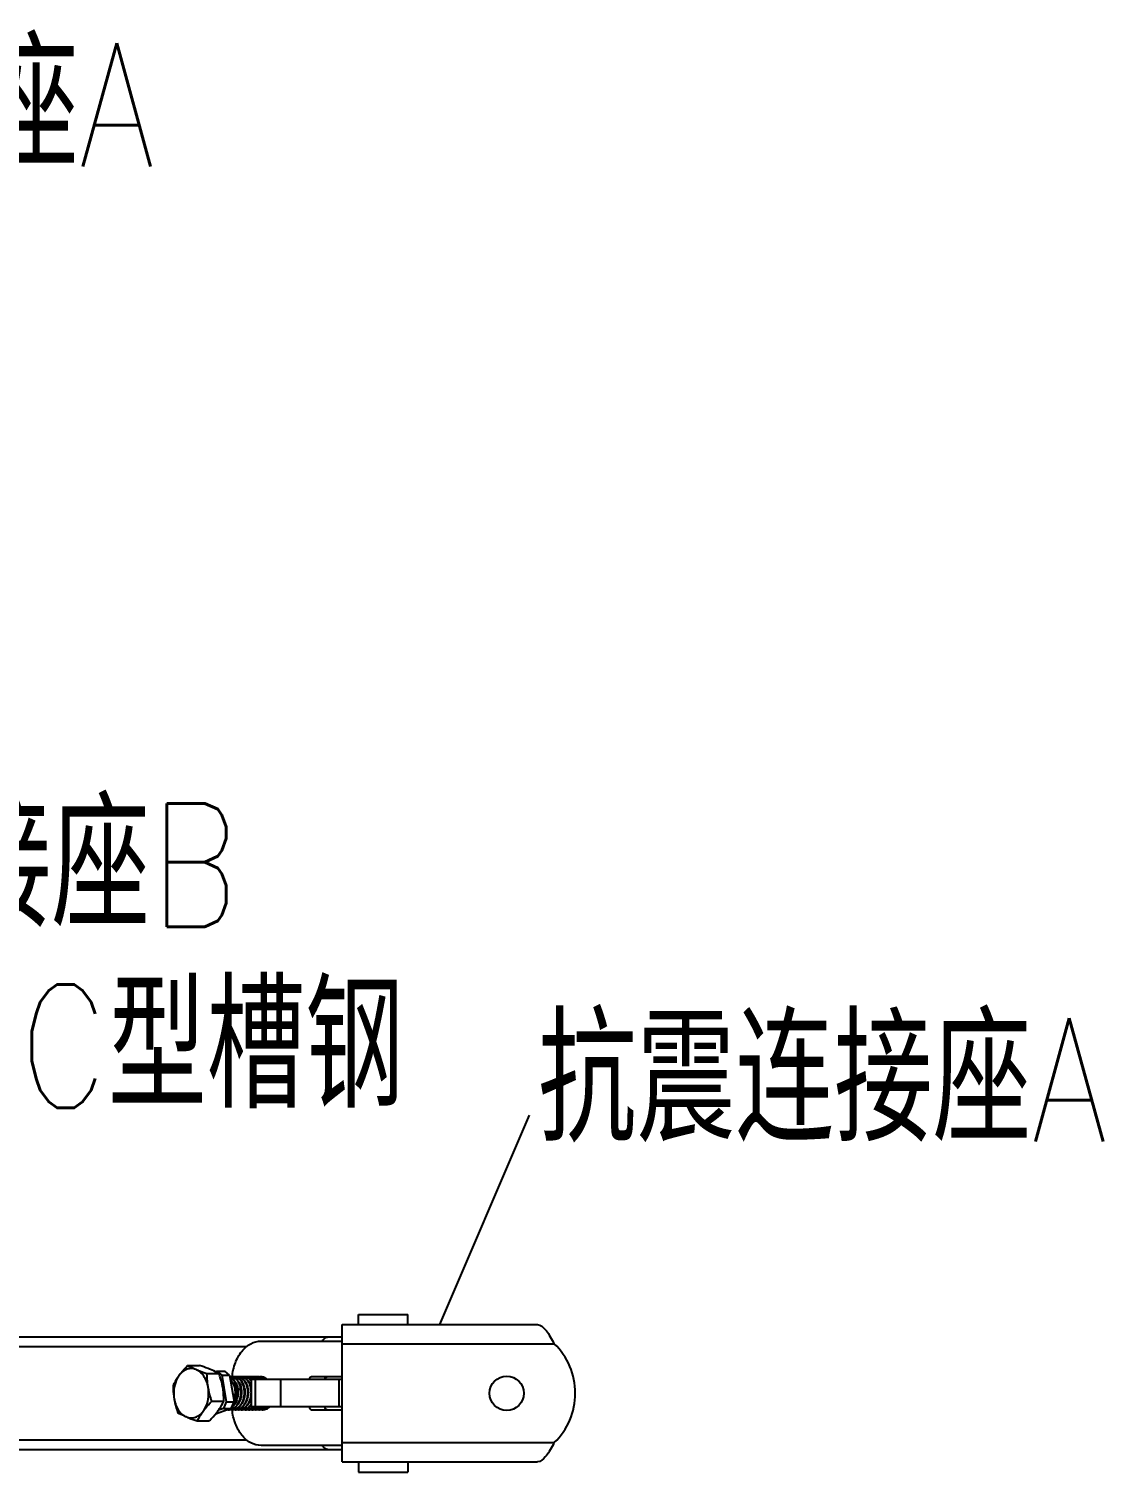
# Model space of a CAD drawing. Extents: x 27938 to 1507990, y 110129 to 923079.
# Drawn here: x 646507 to 649991, y 358321 to 363000 of the extents above; entities that cross this region are included whole.
import ezdxf

# ---------------------------------------------------------------- set-up
doc = ezdxf.new("R2010")
doc.units = 0
doc.header["$LTSCALE"] = 1000
doc.header["$MEASUREMENT"] = 0
doc.layers.add('W_DIM', color=4, linetype='Continuous')
doc.styles.get("Standard").update_dxf_attribs({"font": 'gbenor.shx', "bigfont": 'gbcbig.shx'})
doc.styles.add('wwp100', font='txt.shx', dxfattribs={"width": 0.7, "height": 400, "bigfont": 'hztxt.shx'})
doc.dimstyles.get("Standard").update_dxf_attribs({"dimtxt": 0.18, "dimasz": 0.18, "dimexe": 0.18, "dimexo": 0.0625, "dimgap": 0.09, "dimtad": 0, "dimtih": 1, "dimtoh": 1, "dimdec": 4, "dimzin": 0, "dimdsep": 46, "dimtxsty": 'Standard', "dimcen": 0.09, "dimadec": 0, "dimazin": 0, "dimtfac": 1, "dimtdec": 4, "dimtofl": 0, "dimtmove": 0, "dimatfit": 3, "dimfxl": 1, "dimtolj": 1, "dimtzin": 0, "dimarcsym": 0})

msp = doc.modelspace()

# ---------------------------------------------------------------- linework, layer by layer
at = {"linetype": 'Continuous'}
for p, q in [((647522.8, 358353.9), (647522.8, 358798.8)), ((647522.8, 358798.8), (648156.5, 358798.8)), ((647576.2, 358798.8), (647576.2, 358832.2)), ((647736.3, 358798.8), (647736.3, 358832.2)), ((644571.4, 358758.8), (647522.8, 358758.8)), ((647259.9, 358745.4), (647522.8, 358745.4)), ((644703.4, 358727.6), (647212.8, 358727.6)), ((647522.8, 358736.5), (648211, 358736.5)), ((647021.8, 358666.1), (647060.8, 358666.1)), ((647084.6, 358640.5), (647123.6, 358640.5)), ((647112.4, 358646.1), (647117, 358647.7)), ((647117, 358647.7), (647132.2, 358634.7)), ((647117, 358647.7), (647142.1, 358647.7)), ((647132.2, 358634.7), (647147.3, 358548.4)), ((647132.2, 358634.7), (647157.4, 358634.7)), ((647157.4, 358634.7), (647142.1, 358647.7)), ((647157.4, 358634.7), (647172.5, 358548.4)), ((647228, 358620.8), (647228, 358531.9)), ((647522.8, 358620.8), (647228, 358620.8)), ((647241, 358620.8), (647241, 358531.9)), ((647323.3, 358620.8), (647323.3, 358531.9)), ((647522.8, 358629.7), (647423.5, 358629.7)), ((647512, 358620.8), (647512, 358531.9)), ((647194.1, 358590.7), (647184.9, 358588.4)), ((647100.3, 358550.7), (647139.3, 358550.7)), ((647163.3, 358526.8), (647112.3, 358509)), ((647138.1, 358526.8), (647121.5, 358521)), ((647147.3, 358548.4), (647138.1, 358526.8)), ((647138.1, 358526.8), (647163.3, 358526.8)), ((647147.3, 358548.4), (647172.5, 358548.4)), ((647163.3, 358526.8), (647172.5, 358548.4)), ((647522.8, 358531.9), (647228, 358531.9)), ((647423.5, 358523), (647522.8, 358523)), ((647053.2, 358486.6), (647092.2, 358486.6)), ((644703.4, 358425.1), (647212.8, 358425.1)), ((647522.8, 358416.2), (648211, 358416.2)), ((644571.4, 358394), (647522.8, 358394)), ((647522.8, 358407.3), (647259.9, 358407.3)), ((647522.8, 358353.9), (648156.5, 358353.9)), ((647576.2, 358353.9), (647576.2, 358320.6)), ((647736.3, 358353.9), (647736.3, 358320.6))]:
    msp.add_line(p, q, dxfattribs=at)
for p, q in [((647576.2, 358832.2), (647736.3, 358832.2)), ((647576.2, 358320.6), (647736.3, 358320.6))]:
    msp.add_line(p, q)
msp.add_circle((648056.6, 358576.4), 55.6, dxfattribs=at)
for centre, radius, start, end in [((647898.3, 358570.2), 354.2, 27.9978, 29.2622), ((648056.6, 358576.4), 222.4, 313.9455, 46.0545), ((647160, 358605.4), 24.3, 86.7845, 94.2112), ((647171.1, 358605.2), 24.6, 90.0498, 101.0645), ((647171.1, 358605.4), 24.3, 86.7743, 90.0077), ((647182.1, 358605.2), 24.5, 90.0384, 101.0179), ((647182.1, 358605.4), 24.3, 86.7856, 89.9966), ((647193.1, 358605.2), 24.5, 90.049, 100.9954), ((647193.1, 358605.4), 24.3, 86.7801, 90.0075), ((647204.1, 358605.2), 24.6, 90.0437, 101.062), ((647204.1, 358605.4), 24.3, 86.7795, 90.0015), ((647215.1, 358605.2), 24.5, 90.0437, 101.0051), ((647215.1, 358605.4), 24.3, 86.7867, 90.0021), ((647226.1, 358605.2), 24.5, 90.0497, 101.0016), ((647198.7, 358594.1), 37.7, 42.2645, 48.752), ((647226.1, 358605.4), 24.3, 86.7769, 90.0081), ((647196.2, 358591.7), 41.1, 39.2284, 42.3075), ((647237.1, 358605.2), 24.6, 90.0405, 101.0531), ((647210.5, 358594.9), 36.6, 45.4702, 48.7951), ((647237.1, 358605.4), 24.3, 86.785, 89.9983), ((647248.1, 358605.2), 24.5, 90.049, 100.9977), ((647221.5, 358594.9), 36.6, 45.4659, 48.8093), ((647248.1, 358605.4), 24.3, 86.7894, 90.0075), ((647259.2, 358605.2), 24.6, 90.0526, 101.0446), ((647232.5, 358594.9), 36.6, 45.4871, 48.7938), ((647259.1, 358605.4), 24.3, 86.7735, 90.0108), ((647243.5, 358594.9), 36.6, 45.4665, 48.8015), ((647113.8, 358579.2), 71.7, 7.4386, 9.2614), ((647127.1, 358579.4), 58.5, 10.5055, 11.18), ((647126.5, 358579.3), 59.1, 8.9052, 10.5042), ((647148.2, 358579.2), 59.4, 9.0333, 9.9567), ((647144.5, 358578.8), 63.2, 352.211, 352.5185), ((647159.5, 358579.3), 59.1, 8.9818, 11.0323), ((647154.4, 358552.4), 29.4, 266.5315, 270.0065), ((647154.4, 358552.4), 29.4, 270.0081, 272.8567), ((647154.4, 358552.4), 29.4, 272.8574, 275.2194), ((647165.6, 358552.5), 29.5, 260.1078, 269.9722), ((647153.9, 358554.7), 31.8, 288.4202, 290.7394), ((647155.5, 358554), 31.1, 285.8298, 288.459), ((647165.5, 358552.2), 29.2, 269.9973, 272.6949), ((647176.6, 358552.5), 29.5, 260.0711, 269.9827), ((647165, 358554.6), 31.7, 288.4602, 290.6746), ((647166.6, 358554.1), 31.1, 285.9611, 288.4587), ((647176.6, 358552.2), 29.2, 270.008, 272.693), ((647176.6, 358552.3), 29.3, 272.6938, 275.2451), ((647187.6, 358552.5), 29.5, 260.1504, 269.9814), ((647176, 358554.6), 31.7, 288.4602, 290.6754), ((647177.6, 358554.1), 31.1, 285.9619, 288.4587), ((647187.6, 358552.2), 29.2, 270.0063, 272.6857), ((647198.6, 358552.4), 29.5, 260.395, 269.9755), ((647187, 358554.6), 31.7, 288.4602, 290.6741), ((647188.6, 358554), 31.1, 285.9641, 288.119), ((647188.5, 358554.2), 31.3, 288.117, 288.456), ((647198.6, 358552.2), 29.2, 270.0004, 272.6959), ((647209.6, 358552.5), 29.5, 260.0747, 269.9827), ((647198, 358554.6), 31.7, 288.4603, 290.6749), ((647199.6, 358554.1), 31.1, 285.9612, 288.4587), ((647209.6, 358552.2), 29.2, 270.008, 272.6878), ((647209.6, 358552.3), 29.3, 272.6886, 275.2518), ((647220.6, 358552.5), 29.5, 260.141, 269.976), ((647209, 358554.6), 31.7, 288.4602, 290.6747), ((647210.6, 358554.1), 31.1, 285.9616, 288.4587), ((647220.6, 358552.2), 29.2, 270.0011, 272.692), ((647231.6, 358552.5), 29.5, 260.0816, 269.9797), ((647204.5, 358562.2), 40.6, 307.6353, 311.5837), ((647220, 358554.6), 31.7, 288.4602, 290.6743), ((647221.6, 358554.1), 31.1, 285.9612, 288.4587), ((647231.6, 358552.2), 29.2, 270.005, 272.6978), ((647231.6, 358552.3), 29.3, 272.6985, 275.2581), ((647242.6, 358552.5), 29.5, 260.1633, 269.9862), ((647231.1, 358554.6), 31.7, 288.4603, 290.6751), ((647232.6, 358554.1), 31.1, 285.9624, 288.4588), ((647215.1, 358562.7), 41.3, 309.969, 311.5624), ((647216.7, 358562.4), 40.8, 308.3867, 311.6033), ((647242.6, 358552.2), 29.2, 270.011, 272.6839), ((647253.6, 358552.5), 29.5, 260.1241, 269.9724), ((647242.1, 358554.6), 31.7, 288.4602, 290.6742), ((647243.6, 358554.1), 31.1, 285.9615, 288.4587), ((647253.6, 358552.2), 29.2, 269.9975, 272.695), ((647264.7, 358552.5), 29.5, 260.0725, 269.9827), ((647253.1, 358554.6), 31.7, 288.4602, 290.6744), ((647254.6, 358554.1), 31.1, 285.9611, 288.4587), ((647264.6, 358552.2), 29.2, 270.008, 272.6973), ((647264.6, 358552.3), 29.3, 272.6981, 275.2477), ((647264.1, 358554.6), 31.7, 288.4603, 290.6754), ((647265.6, 358554.1), 31.1, 285.9619, 288.4588), ((647258.8, 358563), 41.7, 311.2696, 311.5925), ((647260.5, 358562.7), 41.2, 309.7045, 311.528), ((647898.3, 358582.5), 354.2, 330.7378, 332.0022)]:
    msp.add_arc(centre, radius, start, end, dxfattribs=at)
for points, knots in [([(648156.5, 358798.8), (648166.5, 358798.8), (648181.5, 358785.1), (648195.3, 358764.4), (648203.2, 358750.7), (648207.3, 358743.4)], [0, 0, 0, 0, 0.388881, 0.673899, 1, 1, 1, 1]), ([(647166.3, 358629.2), (647167.7, 358644.7), (647174.2, 358674.3), (647194.7, 358712.3), (647224, 358738.7), (647248.4, 358745.4), (647259.9, 358745.4)], [0, 0, 0, 0, 0.288185, 0.553327, 0.788006, 1, 1, 1, 1]), ([(647458.9, 358745.5), (647460.8, 358749.2), (647465.5, 358755.8), (647473.4, 358758.8), (647477, 358758.8)], [0, 0, 0, 0, 0.538137, 1, 1, 1, 1]), ([(646994.1, 358634.1), (646996.2, 358636.8), (647004.8, 358648), (647014.3, 358658.4), (647021.8, 358666.1)], [0, 0, 0, 0, 0.240981, 1, 1, 1, 1]), ([(647049.1, 358653.3), (647044.5, 358655.2), (647034.5, 358657.4), (647019.2, 358654.9), (647005.1, 358646.8), (646997.5, 358638.7), (646994.1, 358634.1)], [0, 0, 0, 0, 0.238229, 0.47528, 0.726056, 1, 1, 1, 1]), ([(647049.1, 358653.3), (647046.6, 358654.3), (647037.3, 358658.3), (647028.2, 358662.7), (647021.8, 358666.1)], [0, 0, 0, 0, 0.275005, 1, 1, 1, 1]), ([(647088.4, 358595.6), (647087.2, 358602.2), (647083.8, 358614.9), (647075.1, 358631.8), (647063.6, 358645.2), (647054, 358651.3), (647049.1, 358653.3)], [0, 0, 0, 0, 0.27851, 0.540172, 0.780428, 1, 1, 1, 1]), ([(647049.1, 358653.3), (647051.8, 358652.2), (647063.5, 358647.6), (647075.4, 358643.5), (647084.6, 358640.5)], [0, 0, 0, 0, 0.233658, 1, 1, 1, 1]), ([(647096.3, 358653.3), (647093.6, 358654.4), (647081.9, 358659), (647070, 358663.1), (647060.8, 358666.1)], [0, 0, 0, 0, 0.233658, 1, 1, 1, 1]), ([(647123.6, 358640.5), (647121.6, 358641.5), (647112.7, 358646.2), (647103.5, 358650.3), (647096.3, 358653.3)], [0, 0, 0, 0, 0.226572, 1, 1, 1, 1]), ([(646994.1, 358634.1), (646992.2, 358631.4), (646985, 358621.2), (646978.8, 358610.3), (646974.7, 358602)], [0, 0, 0, 0, 0.263099, 1, 1, 1, 1]), ([(646974.7, 358602), (646974.7, 358598.3), (646975, 358583.3), (646976.5, 358568.3), (646978.4, 358557.1)], [0, 0, 0, 0, 0.246121, 1, 1, 1, 1]), ([(646994.1, 358634.1), (646990.4, 358629), (646977.5, 358605.6), (646974.9, 358577.1), (646978.4, 358557.1)], [0, 0, 0, 0, 0.235366, 1, 1, 1, 1]), ([(647088.4, 358595.6), (647087.7, 358599.3), (647085.5, 358614.2), (647084.7, 358629.3), (647084.6, 358640.5)], [0, 0, 0, 0, 0.254083, 1, 1, 1, 1]), ([(647135.6, 358595.6), (647134.9, 358599.4), (647131.9, 358614.6), (647127.4, 358629.5), (647123.6, 358640.5)], [0, 0, 0, 0, 0.248499, 1, 1, 1, 1]), ([(647158.5, 358628.4), (647159.4, 358628.1), (647163, 358626.6), (647166.3, 358624.4), (647168.5, 358622.4)], [0, 0, 0, 0, 0.241445, 1, 1, 1, 1]), ([(647166.9, 358534.9), (647173, 358541.4), (647179.5, 358554.1), (647182.9, 358572.2), (647183, 358586.5), (647180.3, 358600.1), (647174, 358615.2), (647165.4, 358624.4), (647158.7, 358627.4)], [0, 0, 0, 0, 0.255096, 0.39268, 0.530602, 0.663916, 0.788307, 1, 1, 1, 1]), ([(647159.8, 358621.1), (647167.9, 358613.4), (647175.2, 358596), (647176.2, 358572.3), (647173.6, 358559.8), (647171.5, 358553.9)], [0, 0, 0, 0, 0.470214, 0.736055, 1, 1, 1, 1]), ([(647161.4, 358629.7), (647164.6, 358629.7), (647171.3, 358628.4), (647177, 358624.7), (647179.6, 358622.4)], [0, 0, 0, 0, 0.482589, 1, 1, 1, 1]), ([(647194.1, 358590.7), (647193.3, 358595.9), (647190.5, 358605.7), (647183.2, 358618.3), (647173.3, 358627), (647165.2, 358629.5), (647161.4, 358629.7)], [0, 0, 0, 0, 0.290521, 0.554658, 0.788516, 1, 1, 1, 1]), ([(647168.5, 358622.4), (647170.6, 358620.6), (647178.7, 358611.7), (647183, 358599.8), (647184.5, 358590.7)], [0, 0, 0, 0, 0.227377, 1, 1, 1, 1]), ([(647170.3, 358605.7), (647172.3, 358601.9), (647178.6, 358584.9), (647177.1, 358565.2), (647171.8, 358552.5)], [0, 0, 0, 0, 0.239303, 1, 1, 1, 1]), ([(647172.4, 358629.7), (647175.6, 358629.7), (647182.3, 358628.4), (647188, 358624.7), (647190.6, 358622.4)], [0, 0, 0, 0, 0.482586, 1, 1, 1, 1]), ([(647176.2, 358524.9), (647180.9, 358526.7), (647189.9, 358532.8), (647199.6, 358546.7), (647205.4, 358563.9), (647206.8, 358582.5), (647203.7, 358600.3), (647196.5, 358615.5), (647185.9, 358626.3), (647176.7, 358629.5), (647172.4, 358629.7)], [0, 0, 0, 0, 0.11422, 0.241557, 0.38018, 0.523371, 0.662464, 0.789655, 0.901082, 1, 1, 1, 1]), ([(647190.6, 358622.4), (647197.3, 358616.6), (647204.4, 358603.4), (647207.8, 358584.4), (647207.3, 358568.7), (647203.7, 358553.7), (647197.1, 358540.5), (647188, 358530.2), (647180.3, 358525.8), (647176.4, 358524.5)], [0, 0, 0, 0, 0.234995, 0.369193, 0.507415, 0.643708, 0.772808, 0.891506, 1, 1, 1, 1]), ([(647179.6, 358622.4), (647181.6, 358620.7), (647189.6, 358611.8), (647193.9, 358600), (647195.5, 358591)], [0, 0, 0, 0, 0.22749, 1, 1, 1, 1]), ([(647183.4, 358629.7), (647186.6, 358629.7), (647193.3, 358628.4), (647199, 358624.7), (647201.6, 358622.4)], [0, 0, 0, 0, 0.482586, 1, 1, 1, 1]), ([(647187.2, 358524.9), (647191.9, 358526.7), (647200.9, 358532.8), (647210.6, 358546.7), (647216.4, 358563.9), (647217.8, 358582.5), (647214.7, 358600.3), (647207.5, 358615.5), (647196.9, 358626.3), (647187.7, 358629.5), (647183.4, 358629.7)], [0, 0, 0, 0, 0.114222, 0.241564, 0.380183, 0.523375, 0.662466, 0.789658, 0.901085, 1, 1, 1, 1]), ([(647201.6, 358622.4), (647208.3, 358616.5), (647215.4, 358603.4), (647218.8, 358584.4), (647218.3, 358568.7), (647214.7, 358553.7), (647208.1, 358540.5), (647199, 358530.2), (647191.3, 358525.8), (647187.4, 358524.5)], [0, 0, 0, 0, 0.235001, 0.369196, 0.507414, 0.643709, 0.772807, 0.891505, 1, 1, 1, 1]), ([(647194.4, 358629.7), (647197.6, 358629.7), (647204.3, 358628.4), (647210, 358624.7), (647212.6, 358622.4)], [0, 0, 0, 0, 0.482588, 1, 1, 1, 1]), ([(647228.1, 358581.3), (647227.9, 358587.5), (647226, 358599.4), (647218.9, 358615), (647208.2, 358626.2), (647198.8, 358629.5), (647194.4, 358629.7)], [0, 0, 0, 0, 0.291873, 0.559175, 0.79302, 1, 1, 1, 1]), ([(647228.1, 358616), (647225.3, 358619.8), (647218.7, 358626.4), (647209.7, 358629.5), (647205.4, 358629.7)], [0, 0, 0, 0, 0.52908, 1, 1, 1, 1]), ([(647205.5, 358629.7), (647208.7, 358629.7), (647215.3, 358628.4), (647221, 358624.7), (647223.6, 358622.4)], [0, 0, 0, 0, 0.482585, 1, 1, 1, 1]), ([(647212.6, 358622.4), (647214.5, 358620.7), (647222.2, 358612.4), (647226.5, 358601.4), (647228.1, 358592.9)], [0, 0, 0, 0, 0.228177, 1, 1, 1, 1]), ([(647216.5, 358629.7), (647219.7, 358629.7), (647226.3, 358628.4), (647232, 358624.7), (647234.6, 358622.4)], [0, 0, 0, 0, 0.482586, 1, 1, 1, 1]), ([(647234.8, 358621), (647232.2, 358623.5), (647226.6, 358627.7), (647219.8, 358629.5), (647216.5, 358629.7)], [0, 0, 0, 0, 0.520001, 1, 1, 1, 1]), ([(647227.5, 358629.7), (647230.7, 358629.7), (647237.4, 358628.4), (647243, 358624.7), (647245.6, 358622.4)], [0, 0, 0, 0, 0.482587, 1, 1, 1, 1]), ([(647245.8, 358621), (647243.3, 358623.5), (647237.6, 358627.7), (647230.8, 358629.5), (647227.5, 358629.7)], [0, 0, 0, 0, 0.520002, 1, 1, 1, 1]), ([(647238.5, 358629.7), (647241.7, 358629.7), (647248.4, 358628.4), (647254, 358624.7), (647256.6, 358622.4)], [0, 0, 0, 0, 0.482583, 1, 1, 1, 1]), ([(647256.8, 358621), (647254.3, 358623.5), (647248.6, 358627.7), (647241.8, 358629.5), (647238.5, 358629.7)], [0, 0, 0, 0, 0.52002, 1, 1, 1, 1]), ([(647249.5, 358629.7), (647252.7, 358629.7), (647259.4, 358628.4), (647265.1, 358624.7), (647267.6, 358622.4)], [0, 0, 0, 0, 0.482588, 1, 1, 1, 1]), ([(647267.8, 358621), (647265.3, 358623.5), (647259.6, 358627.7), (647252.8, 358629.5), (647249.5, 358629.7)], [0, 0, 0, 0, 0.519993, 1, 1, 1, 1]), ([(647260.5, 358629.7), (647264, 358629.7), (647271.4, 358628.1), (647277.5, 358623.7), (647280.2, 358621)], [0, 0, 0, 0, 0.479607, 1, 1, 1, 1]), ([(647278.8, 358621), (647276.3, 358623.5), (647270.6, 358627.7), (647263.8, 358629.5), (647260.5, 358629.7)], [0, 0, 0, 0, 0.520009, 1, 1, 1, 1]), ([(647423.5, 358629.7), (647421.8, 358629.7), (647418, 358627.1), (647417.2, 358623), (647417.2, 358620.8)], [0, 0, 0, 0, 0.440239, 1, 1, 1, 1]), ([(647467.5, 358620.8), (647467.5, 358623), (647468.3, 358627.1), (647472.1, 358629.7), (647473.8, 358629.7)], [0, 0, 0, 0, 0.559761, 1, 1, 1, 1]), ([(646978.4, 358557.1), (646979.1, 358553.3), (646982.1, 358538.1), (646986.6, 358523.3), (646990.4, 358512.3)], [0, 0, 0, 0, 0.248499, 1, 1, 1, 1]), ([(646978.4, 358557.1), (646979.6, 358550.5), (646983, 358537.8), (646991.7, 358520.9), (647003.2, 358507.5), (647012.8, 358501.4), (647017.7, 358499.4)], [0, 0, 0, 0, 0.27851, 0.540172, 0.780428, 1, 1, 1, 1]), ([(647072.7, 358518.6), (647076.4, 358523.7), (647089.3, 358547.1), (647091.9, 358575.6), (647088.4, 358595.6)], [0, 0, 0, 0, 0.235366, 1, 1, 1, 1]), ([(647100.3, 358550.7), (647099, 358554.4), (647094.2, 358569.1), (647090.4, 358584.2), (647088.4, 358595.6)], [0, 0, 0, 0, 0.251163, 1, 1, 1, 1]), ([(647139.3, 358550.7), (647139.3, 358554.4), (647139, 358569.4), (647137.5, 358584.4), (647135.6, 358595.6)], [0, 0, 0, 0, 0.246121, 1, 1, 1, 1]), ([(647184.8, 358588.4), (647186.3, 358577.4), (647184.4, 358555.7), (647172.8, 358536.4), (647164.9, 358530.2)], [0, 0, 0, 0, 0.526254, 1, 1, 1, 1]), ([(647165.2, 358525), (647170.4, 358526.9), (647180.4, 358534.1), (647190.4, 358550.3), (647195.5, 358569.9), (647195.2, 358583.9), (647194.1, 358590.7)], [0, 0, 0, 0, 0.217951, 0.46337, 0.729831, 1, 1, 1, 1]), ([(647195.5, 358591), (647196.6, 358584), (647196.9, 358569.7), (647191.6, 358549.7), (647181.2, 358533.4), (647170.8, 358526.3), (647165.4, 358524.5)], [0, 0, 0, 0, 0.271171, 0.538307, 0.783282, 1, 1, 1, 1]), ([(647184.9, 358588.4), (647185.2, 358586.5), (647186.1, 358578.5), (647185.4, 358570.4), (647184.1, 358564.6)], [0, 0, 0, 0, 0.247915, 1, 1, 1, 1]), ([(647195.3, 358591.9), (647195.8, 358589.6), (647197.2, 358580.5), (647196.6, 358571), (647194.9, 358564.2)], [0, 0, 0, 0, 0.246468, 1, 1, 1, 1]), ([(647198.2, 358524.9), (647202.6, 358526.6), (647211.1, 358532.2), (647220.5, 358544.8), (647226.6, 358560.6), (647228, 358572.2), (647228.1, 358578.1)], [0, 0, 0, 0, 0.218898, 0.461373, 0.725247, 1, 1, 1, 1]), ([(647228.1, 358564.6), (647227.2, 358559.9), (647224.6, 358550.9), (647218, 358539), (647209.2, 358529.7), (647202.1, 358525.8), (647198.4, 358524.5)], [0, 0, 0, 0, 0.276521, 0.537648, 0.778453, 1, 1, 1, 1]), ([(647206.9, 358588.6), (647207.2, 358587.1), (647207.9, 358581.1), (647207.7, 358575), (647207.1, 358570.6)], [0, 0, 0, 0, 0.247252, 1, 1, 1, 1]), ([(647217.9, 358588.5), (647218.2, 358586.6), (647219.1, 358578.9), (647218.5, 358571), (647217.2, 358565.3)], [0, 0, 0, 0, 0.247797, 1, 1, 1, 1]), ([(647017.7, 358499.4), (647015.1, 358500.5), (647005.9, 358504.4), (646996.8, 358508.8), (646990.4, 358512.3)], [0, 0, 0, 0, 0.275005, 1, 1, 1, 1]), ([(647017.7, 358499.4), (647022.3, 358497.5), (647032.3, 358495.3), (647047.6, 358497.9), (647061.7, 358505.9), (647069.3, 358514), (647072.7, 358518.6)], [0, 0, 0, 0, 0.238229, 0.47528, 0.726056, 1, 1, 1, 1]), ([(647072.7, 358518.6), (647070.7, 358516), (647063.5, 358505.8), (647057.3, 358494.9), (647053.2, 358486.6)], [0, 0, 0, 0, 0.263099, 1, 1, 1, 1]), ([(647072.7, 358518.6), (647074.7, 358521.4), (647083.3, 358532.6), (647092.8, 358543), (647100.3, 358550.7)], [0, 0, 0, 0, 0.240981, 1, 1, 1, 1]), ([(647092.2, 358486.6), (647094.7, 358489.2), (647104.5, 358499.4), (647113.6, 358510.2), (647119.8, 358518.6)], [0, 0, 0, 0, 0.257895, 1, 1, 1, 1]), ([(647119.8, 358518.6), (647121.8, 358521.3), (647129, 358531.5), (647135.2, 358542.4), (647139.3, 358550.7)], [0, 0, 0, 0, 0.263099, 1, 1, 1, 1]), ([(647259.9, 358407.3), (647248.5, 358407.3), (647224.1, 358413.9), (647194.8, 358440.2), (647174.3, 358478.1), (647167.8, 358507.6), (647166.4, 358523)], [0, 0, 0, 0, 0.212085, 0.446759, 0.711828, 1, 1, 1, 1]), ([(647209.2, 358524.9), (647212.9, 358526.3), (647220.2, 358530.7), (647225.7, 358537.1), (647228.1, 358540.7)], [0, 0, 0, 0, 0.478395, 1, 1, 1, 1]), ([(647228, 358538.6), (647225.6, 358535.4), (647220.1, 358529.6), (647213, 358525.7), (647209.4, 358524.5)], [0, 0, 0, 0, 0.520421, 1, 1, 1, 1]), ([(647220.2, 358524.9), (647221, 358525.2), (647224.2, 358526.6), (647227.2, 358528.5), (647229.3, 358530.1)], [0, 0, 0, 0, 0.244171, 1, 1, 1, 1]), ([(647232.8, 358531.8), (647231.9, 358531), (647228.1, 358528), (647223.8, 358525.7), (647220.4, 358524.5)], [0, 0, 0, 0, 0.259878, 1, 1, 1, 1]), ([(647231.2, 358524.9), (647232.2, 358525.3), (647235.9, 358526.9), (647239.3, 358529.1), (647241.6, 358531.1)], [0, 0, 0, 0, 0.243219, 1, 1, 1, 1]), ([(647242.1, 358530.4), (647241.3, 358529.7), (647238, 358527.3), (647234.3, 358525.5), (647231.5, 358524.5)], [0, 0, 0, 0, 0.258068, 1, 1, 1, 1]), ([(647242.2, 358524.9), (647243.2, 358525.3), (647247.3, 358527.1), (647251, 358529.6), (647253.5, 358531.9)], [0, 0, 0, 0, 0.242544, 1, 1, 1, 1]), ([(647254.8, 358531.8), (647253.9, 358531), (647250.2, 358528), (647245.8, 358525.7), (647242.5, 358524.5)], [0, 0, 0, 0, 0.259876, 1, 1, 1, 1]), ([(647253.3, 358524.9), (647254.3, 358525.3), (647258.3, 358527.1), (647262, 358529.6), (647264.5, 358531.8)], [0, 0, 0, 0, 0.242552, 1, 1, 1, 1]), ([(647265.9, 358531.8), (647264.9, 358531), (647261.2, 358528), (647256.9, 358525.7), (647253.5, 358524.5)], [0, 0, 0, 0, 0.25988, 1, 1, 1, 1]), ([(647264.3, 358524.9), (647265.3, 358525.3), (647269.3, 358527.1), (647273, 358529.6), (647275.5, 358531.8)], [0, 0, 0, 0, 0.242549, 1, 1, 1, 1]), ([(647276.8, 358531.8), (647275.9, 358531), (647272.2, 358528), (647267.9, 358525.7), (647264.5, 358524.5)], [0, 0, 0, 0, 0.25985, 1, 1, 1, 1]), ([(647275.3, 358524.9), (647276.3, 358525.3), (647280.2, 358527), (647283.9, 358529.5), (647286.3, 358531.7)], [0, 0, 0, 0, 0.242679, 1, 1, 1, 1]), ([(647286.9, 358531), (647286, 358530.2), (647282.5, 358527.6), (647278.6, 358525.6), (647275.5, 358524.5)], [0, 0, 0, 0, 0.25881, 1, 1, 1, 1]), ([(647417.2, 358531.9), (647417.2, 358529.7), (647418, 358525.6), (647421.8, 358523), (647423.5, 358523)], [0, 0, 0, 0, 0.559761, 1, 1, 1, 1]), ([(647473.8, 358523), (647472.1, 358523), (647468.3, 358525.6), (647467.5, 358529.7), (647467.5, 358531.9)], [0, 0, 0, 0, 0.440239, 1, 1, 1, 1]), ([(647017.7, 358499.4), (647020.4, 358498.3), (647032.1, 358493.7), (647044, 358489.6), (647053.2, 358486.6)], [0, 0, 0, 0, 0.233658, 1, 1, 1, 1]), ([(647477, 358394), (647473.4, 358394), (647465.5, 358396.9), (647460.8, 358403.5), (647458.9, 358407.2)], [0, 0, 0, 0, 0.461863, 1, 1, 1, 1]), ([(648207.3, 358409.3), (648203.2, 358402), (648195.3, 358388.3), (648181.5, 358367.6), (648166.5, 358353.9), (648156.5, 358353.9)], [0, 0, 0, 0, 0.326101, 0.611119, 1, 1, 1, 1])]:
    msp.add_open_spline(points, degree=3, knots=knots, dxfattribs=at)
for points in [[(647164, 358524.1), (647161.4, 358523.4), (647158.6, 358523), (647155.9, 358523)], [(647157.1, 358523.1), (647159.4, 358523.3), (647161.7, 358523.8), (647164, 358524.5)], [(647166.9, 358523), (647169.7, 358523.1), (647172.4, 358523.7), (647175, 358524.5)], [(647175.1, 358524.1), (647172.5, 358523.4), (647169.7, 358523), (647166.9, 358523)], [(647186.1, 358524.1), (647183.5, 358523.4), (647180.7, 358523), (647177.9, 358523)], [(647179.2, 358523.1), (647181.5, 358523.3), (647183.8, 358523.8), (647186, 358524.5)], [(647188.9, 358523), (647191.7, 358523.1), (647194.4, 358523.7), (647197.1, 358524.5)], [(647197.1, 358524.1), (647194.5, 358523.4), (647191.7, 358523), (647188.9, 358523)], [(647200, 358523), (647202.7, 358523.1), (647205.5, 358523.7), (647208.1, 358524.5)], [(647208.1, 358524.1), (647205.5, 358523.4), (647202.7, 358523), (647200, 358523)], [(647219.2, 358524.1), (647216.5, 358523.4), (647213.7, 358523), (647211, 358523)], [(647212.3, 358523.1), (647214.6, 358523.3), (647216.9, 358523.8), (647219.1, 358524.5)], [(647222, 358523), (647224.7, 358523.1), (647227.5, 358523.7), (647230.1, 358524.5)], [(647230.2, 358524.1), (647227.5, 358523.4), (647224.7, 358523), (647222, 358523)], [(647241.2, 358524.1), (647238.5, 358523.4), (647235.7, 358523), (647233, 358523)], [(647234.3, 358523.1), (647236.6, 358523.3), (647238.9, 358523.8), (647241.1, 358524.5)], [(647244, 358523), (647246.7, 358523.1), (647249.5, 358523.7), (647252.1, 358524.5)], [(647252.2, 358524.1), (647249.5, 358523.4), (647246.7, 358523), (647244, 358523)], [(647255, 358523), (647257.8, 358523.1), (647260.5, 358523.7), (647263.1, 358524.5)], [(647263.2, 358524.1), (647260.5, 358523.4), (647257.8, 358523), (647255, 358523)], [(647274.2, 358524.1), (647271.6, 358523.4), (647268.8, 358523), (647266, 358523)], [(647267.3, 358523.1), (647269.6, 358523.3), (647271.9, 358523.8), (647274.1, 358524.5)]]:
    msp.add_open_spline(points, degree=3, dxfattribs=at)

# ---------------------------------------------------------------- texts
at = {"layer": 'W_DIM', "color": 7, "style": 'wwp100', "width": 0.8}
for s, p in [('抗震连接座A', (645068.3, 362554.3)), ('抗震连接座B', (645299.8, 360088.9)), ('C型槽钢', (646475.3, 359501.7)), ('抗震连接座A', (648158, 359392.8))]:
    msp.add_text(s, height=400, dxfattribs=at).set_placement(p)

# ---------------------------------------------------------------- leaders
at = {"layer": 'W_DIM', "color": 7}
msp.add_leader([(647839.7, 358798.8), (648131.1, 359478.3)], dimstyle='Standard', override={"dimgap": 20}, dxfattribs=at)

doc.saveas('drawing.dxf')
